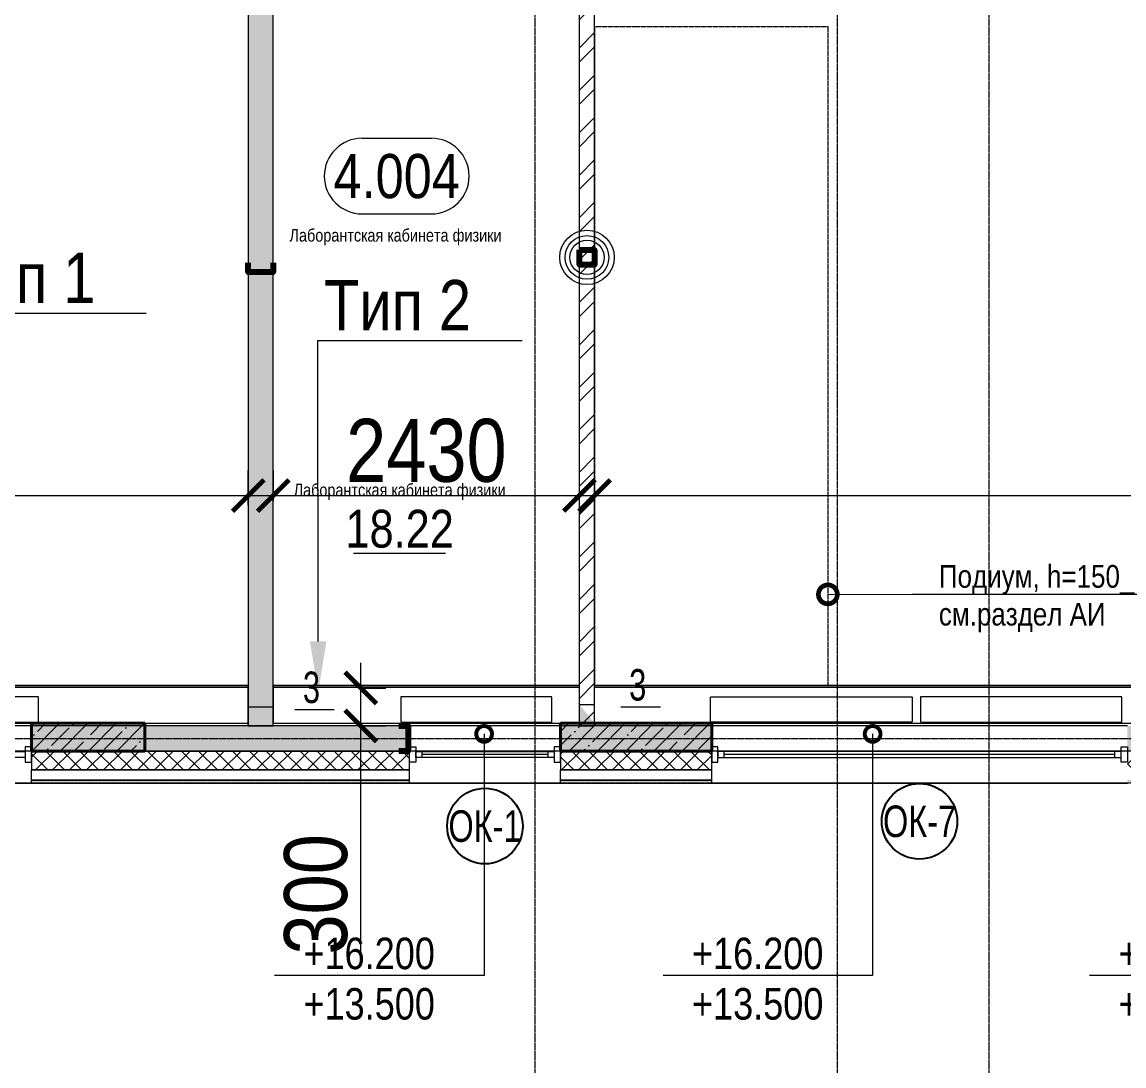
# Model space of a CAD drawing. Header units: millimetres. Extents: x -231292 to 573618, y -153144 to 564035.
# Drawn here: x 117154 to 125902, y 363603 to 371887 of the extents above; entities that cross this region are included whole.
import ezdxf
from ezdxf import colors
from ezdxf.entities.mleader import LeaderData, LeaderLine
from ezdxf.enums import TextEntityAlignment as Align
from ezdxf.math import Vec2, Vec3

# ---------------------------------------------------------------- set-up
doc = ezdxf.new("R2010")
doc.units = ezdxf.units.MM
for name, pattern in [('CENTER2', [28.575, 19.05, -3.175, 3.175, -3.175]), ('DASHED', [19.05, 12.7, -6.35]), ('HIDDEN2', [4.7625, 3.175, -1.5875])]:
    doc.linetypes.add(name, pattern=pattern)
doc.layers.get('0').update_dxf_attribs({"color": 250})
doc.layers.get('Defpoints').update_dxf_attribs({"color": 250})
for name, color, linetype, lineweight in [('A-AREA', 250, 'Continuous', 15), ('A-Wall_Материал_Газоблок_Контур', 250, 'Continuous', 0), ('АР_Area', 250, 'Continuous', 5), ('АР_Колонны', 250, 'Continuous', 35), ('АР_Окна', 250, 'Continuous', 5), ('АР_Окна марка', 250, 'Continuous', 9), ('АР_Отв. марка', 250, 'Continuous', 9), ('АР_Отопительные приборы', 250, 'HIDDEN2', 0), ('АР_площадь пом', 250, 'Continuous', 5), ('АР_Размеры обшивки', 250, 'Continuous', 5), ('АР_Стены ЖБ', 250, 'Continuous', 35), ('АР_Стены кирпич', 250, 'Continuous', 20), ('АР_Стены ПЕНОблок', 250, 'Continuous', 20), ('АР_Тонкая', 250, 'Continuous', 5), ('АР_Утеплитель', 250, 'Continuous', 0), ('АР_Штриховка', 250, 'Continuous', 0), ('Зашивка радиаторов тип 1 (фанера и МДФ)', 250, 'Continuous', 0), ('Зашивка радиаторов тип 2 (файерборд 2 слоя_керамогранит)', 250, 'Continuous', 0), ('КМ_Фахверки', 250, 'Continuous', 80), ('Марка окна', 250, 'Continuous', 0), ('ОВ_Отопление', 250, 'Continuous', 0), ('Размеры зашивки ГКЛ', 250, 'Continuous', 0), ('РД_Оси_100', 250, 'Continuous', 0), ('РД_полы_подиумы', 250, 'Continuous', 0)]:
    doc.layers.add(name, color=color, linetype=linetype, lineweight=lineweight)
doc.layers.add('АР_Делит', color=250, linetype='Continuous', lineweight=0, plot=False)
doc.styles.add('Arial0', font='arial.ttf')
doc.styles.add('Arial_09', font='ARIALN.TTF', dxfattribs={"width": 0.9})
doc.styles.add('Isocpeur3', font='isocpeur.ttf')
doc.styles.add('style1', font='ARIALN.TTF')
doc.dimstyles.new('Dim200_ареал', dxfattribs={"dimscale": 100, "dimtxt": 5, "dimasz": 2.5, "dimexe": 2, "dimexo": 2, "dimgap": 1, "dimtad": 1, "dimzin": 12, "dimdsep": 46, "dimtxsty": 'style1', "dimblk": 'ARCHTICK', "dimcen": 3, "dimdle": 2, "dimclrd": 256, "dimclre": 256, "dimaunit": 1, "dimadec": 0, "dimazin": 3, "dimtfac": 1, "dimtmove": 1, "dimatfit": 3, "dimldrblk": 'OPEN30', "dimfxl": 5, "dimfxlon": 1, "dimtolj": 1, "dimtzin": 0, "dimlwd": 9, "dimlwe": 9, "dimarcsym": 0})
pattern_1 = [(45, (50428.77, 366201.75), (-112.2532, 112.2532), []), (45, (50541.02, 366201.75), (-112.2532, 112.2532), [198.4375, -39.6875, 0, -39.6875])]

# ---------------------------------------------------------------- blocks, each defined once
blk = doc.blocks.new('Ф_пеноблок 200')
at = {"layer": 'КМ_Фахверки'}
blk.add_lwpolyline([(0, -75), (0, 0), (200, 0), (200, -75)], dxfattribs=at)
blk = doc.blocks.new('Ф_крпич 120')
at = {"layer": 'АР_Делит', "color": 1}
for radius in [216.3, 173, 136.2]:
    blk.add_circle((60, -60), radius, dxfattribs=at)
at = {"layer": 'КМ_Фахверки'}
blk.add_lwpolyline([(0, 0), (120, 0), (120, -120), (0, -120)], close=True, dxfattribs=at)
at = {"layer": 'КМ_Фахверки', "lineweight": 5}
blk.add_lwpolyline([(6, -6), (114, -6), (114, -114), (6, -114)], close=True, dxfattribs=at)
blk = doc.blocks.new('_DotSmall')
at = {"color": 0, "linetype": 'ByBlock', "const_width": 0.5}
blk.add_lwpolyline([(-0.0625, 0, 1), (0.0625, 0, 1)], format="xyb", close=True, dxfattribs=at)
blk = doc.blocks.new('СОШ_2200_АР_ОСИ_М100_28.05.24')
at = {"layer": 'АР_Делит', "color": 5, "linetype": 'DASHED'}
blk.add_lwpolyline([(114955, 135155), (114955, -355), (93595.036, -355), (93595.036, 13855), (94145, 13855), (94145, 68320), (66055, 68320), (66055, 13857.73), (83455, 13857.73), (83455, -355), (45245, -355), (45245, 13145), (44695, 13145), (44695, 26755), (45245, 26755), (45245, 68320), (20455, 68320), (20455, 26755), (27955, 26755), (27955, 13145), (-355, 13145), (-355, 100855), (37145, 100855), (37145, 129155)], dxfattribs=at)
at = {"layer": 'РД_Оси_100', "linetype": 'CENTER2'}
for p, q in [((73200, -6155), (73200, 139938.679)), ((70800, -6155), (70800, 90900)), ((33000, 0), (85055, 0))]:
    blk.add_line(p, q, dxfattribs=at)
blk.add_lwpolyline([(74400, 13738.107), (74400, -6155)], dxfattribs=at)
blk = doc.blocks.new('Bottom_R_1600')
at = {"layer": 'АР_Отопительные приборы'}
blk.add_lwpolyline([(-800, -100), (800, -100), (800, 100), (-800, 100)], close=True, dxfattribs=at)
blk = doc.blocks.new('Bottom_L_1600')
at = {"layer": 'АР_Отопительные приборы'}
blk.add_lwpolyline([(800, -100), (-800, -100), (-800, 100), (800, 100)], close=True, dxfattribs=at)
blk = doc.blocks.new('Bottom_R_1200')
at = {"layer": 'АР_Отопительные приборы'}
blk.add_lwpolyline([(-600, -100), (600, -100), (600, 100), (-600, 100)], close=True, dxfattribs=at)
blk = doc.blocks.new('_ArchTick')
at = {"color": 0, "linetype": 'ByBlock', "const_width": 0.15}
blk.add_lwpolyline([(-0.5, -0.5), (0.5, 0.5)], dxfattribs=at)
blk = doc.blocks.new('*D1020')
at = {"layer": 'Defpoints', "color": 0, "transparency": 16777216}
for p in [(131868.8, 368129.4), (121698.8, 367851.9), (131868.8, 367845.6)]:
    blk.add_point(p, dxfattribs=at)
at = {"layer": 'АР_Размеры обшивки', "lineweight": 9, "transparency": 16777216}
for p, q in [((121698.8, 368051.9), (121698.8, 368329.4)), ((131868.8, 368045.6), (131868.8, 368329.4)), ((121498.8, 368129.4), (132068.8, 368129.4))]:
    blk.add_line(p, q, dxfattribs=at)
at = {"layer": 'АР_Размеры обшивки', "lineweight": 9, "transparency": 16777216, "xscale": 250, "yscale": 250, "zscale": 250, "rotation": 180}
blk.add_blockref('_ArchTick', (121698.8, 368129.4), dxfattribs=at)
at = {"layer": 'АР_Размеры обшивки', "lineweight": 9, "transparency": 16777216, "xscale": 250, "yscale": 250, "zscale": 250}
blk.add_blockref('_ArchTick', (131868.8, 368129.4), dxfattribs=at)
at = {"layer": 'АР_Размеры обшивки', "color": 0, "transparency": 16777216, "insert": (126783.8, 368484.7), "char_height": 500, "attachment_point": 5, "style": 'style1'}
blk.add_mtext('\\A1;10170', dxfattribs=at)
blk = doc.blocks.new('_Open30')
at = {"color": 0, "linetype": 'ByBlock', "lineweight": -2}
for p, q in [((-1, 0.268), (0, 0)), ((0, 0), (-1, -0.268)), ((0, 0), (-1, 0))]:
    blk.add_line(p, q, dxfattribs=at)
blk = doc.blocks.new('*D1046')
at = {"layer": 'Defpoints', "color": 0, "transparency": 16777216}
for p in [(118948.8, 368129.4), (108848.8, 367851.9), (118948.8, 367851.9)]:
    blk.add_point(p, dxfattribs=at)
at = {"layer": 'АР_Размеры обшивки', "lineweight": 9, "transparency": 16777216}
for p, q in [((108848.8, 368051.9), (108848.8, 368329.4)), ((118948.8, 368051.9), (118948.8, 368329.4)), ((108648.8, 368129.4), (119148.8, 368129.4))]:
    blk.add_line(p, q, dxfattribs=at)
at = {"layer": 'АР_Размеры обшивки', "lineweight": 9, "transparency": 16777216, "xscale": 250, "yscale": 250, "zscale": 250, "rotation": 180}
blk.add_blockref('_ArchTick', (108848.8, 368129.4), dxfattribs=at)
at = {"layer": 'АР_Размеры обшивки', "lineweight": 9, "transparency": 16777216, "xscale": 250, "yscale": 250, "zscale": 250}
blk.add_blockref('_ArchTick', (118948.8, 368129.4), dxfattribs=at)
at = {"layer": 'АР_Размеры обшивки', "color": 0, "transparency": 16777216, "insert": (113898.8, 368484.7), "char_height": 500, "attachment_point": 5, "style": 'style1'}
blk.add_mtext('\\A1;10100', dxfattribs=at)
blk = doc.blocks.new('*D1047')
at = {"layer": 'Defpoints', "color": 0, "transparency": 16777216}
for p in [(121578.8, 368129.4), (119148.8, 367883.9), (121578.8, 367864.4)]:
    blk.add_point(p, dxfattribs=at)
at = {"layer": 'АР_Размеры обшивки', "lineweight": 9, "transparency": 16777216}
for p, q in [((119148.8, 368083.9), (119148.8, 368329.4)), ((121578.8, 368064.4), (121578.8, 368329.4)), ((118948.8, 368129.4), (121778.8, 368129.4))]:
    blk.add_line(p, q, dxfattribs=at)
at = {"layer": 'АР_Размеры обшивки', "lineweight": 9, "transparency": 16777216, "xscale": 250, "yscale": 250, "zscale": 250, "rotation": 180}
blk.add_blockref('_ArchTick', (119148.8, 368129.4), dxfattribs=at)
at = {"layer": 'АР_Размеры обшивки', "lineweight": 9, "transparency": 16777216, "xscale": 250, "yscale": 250, "zscale": 250}
blk.add_blockref('_ArchTick', (121578.8, 368129.4), dxfattribs=at)
at = {"layer": 'АР_Размеры обшивки', "color": 0, "transparency": 16777216, "insert": (120363.8, 368484.7), "char_height": 500, "attachment_point": 5, "style": 'style1'}
blk.add_mtext('\\A1;2430', dxfattribs=at)
blk = doc.blocks.new('*D973')
at = {"layer": 'Defpoints', "color": 0, "transparency": 16777216}
for p in [(119717.4, 366601.8), (119842.8, 366601.8), (119712.4, 366301.8)]:
    blk.add_point(p, dxfattribs=at)
at = {"layer": 'АР_Размеры обшивки', "lineweight": 9, "transparency": 16777216}
for p, q in [((119842.8, 366101.8), (119842.8, 366801.8)), ((119842.8, 366601.8), (120042.8, 366601.8)), ((119842.8, 366301.8), (120042.8, 366301.8)), ((119842.8, 364412.6), (119842.8, 366301.8))]:
    blk.add_line(p, q, dxfattribs=at)
at = {"layer": 'АР_Размеры обшивки', "lineweight": 9, "transparency": 16777216, "xscale": 250, "yscale": 250, "zscale": 250}
for p, rotation in [((119842.8, 366601.8), 90), ((119842.8, 366301.8), 270)]:
    blk.add_blockref('_ArchTick', p, dxfattribs=dict(at, rotation=rotation))
at = {"layer": 'АР_Размеры обшивки', "color": 0, "transparency": 16777216, "insert": (119487.5, 364964.7), "char_height": 500, "attachment_point": 5, "rotation": 90, "style": 'style1'}
blk.add_mtext('\\A1;300', dxfattribs=at)
blk = doc.blocks.new('MOK-МаркаПом_овал_ареал')
for p, q in [((-2.75, 3), (2.75, 3)), ((-2.75, -3), (2.75, -3))]:
    blk.add_line(p, q)
for centre, radius, start, end in [((-2.75, 0), 3, 90, 270), ((2.75, 0), 3, 270, 90), ((-3.75, 0), 3.5, 0, 0.00095)]:
    blk.add_arc(centre, radius, start, end)
at = {"color": 0, "style": 'style1'}
blk.add_attdef('АР-ПОМЕЩЕНИЕ:НОМЕР', text='', height=3.5, dxfattribs=at).set_placement((0, 0), align=Align.MIDDLE)
at = {"layer": 'Defpoints', "color": 2, "style": 'style1'}
blk.add_attdef('АР-ПОМЕЩЕНИЕ:НАИМЕНОВАНИЕ', text='', height=1, dxfattribs=at).set_placement((-0.094, -4.814), align=Align.MIDDLE)
blk = doc.blocks.new('MOK-МаркаПомещения1')
at = {"layer": 'A-AREA', "color": 0}
blk.add_line((-3.651, -1.944), (3.649, -1.944), dxfattribs=at)
at = {"layer": 'A-AREA', "color": 0, "style": 'style1'}
blk.add_attdef('АР-ПОМЕЩЕНИЕ:ПЛОЩАДЬ', text='', height=3, dxfattribs=at).set_placement((0, 0), align=Align.MIDDLE)
at = {"layer": 'Defpoints', "style": 'style1', "flags": 8}
blk.add_attdef('АР-ПОМЕЩЕНИЕ:НАИМЕНОВАНИЕ', text='', height=1, dxfattribs=at).set_placement((0, 2.956), align=Align.MIDDLE)
blk = doc.blocks.new('MOK-МаркаПроема инж.')
blk.add_line((-1.328, -1.754), (1.802, -1.754))
at = {"color": 0, "style": 'Arial0', "width": 0.7}
blk.add_attdef('АР-ПРОЕМ:Коробка', text='', height=2.5, dxfattribs=at).set_placement((0, 0), align=Align.MIDDLE)
blk = doc.blocks.new('МОК-Наименование')
at = {"layer": 'Defpoints'}
blk.add_circle((0, 0), 3, dxfattribs=at)
at = {"color": 0, "linetype": 'ByBlock', "lineweight": -2, "style": 'Isocpeur3', "width": 0.8, "flags": 4}
blk.add_attdef('АР-ОКНО:НАИМЕНОВАНИЕ', text='', height=2.5, dxfattribs=at).set_placement((0, 0), align=Align.MIDDLE)

msp = doc.modelspace()

# ---------------------------------------------------------------- hatches: boundary and pattern name
at = {"layer": 'АР_Штриховка', "linetype": 'Continuous', "lineweight": 0}
h = msp.add_hatch(dxfattribs=at)
h.set_pattern_fill('ANSI32', color=256, scale=25, angle=-360, style=0)
h.set_pattern_definition([(45, (50428.77, 366201.75), (-168.3798, 168.3798), []), (45, (50541.02, 366201.75), (-168.3798, 168.3798), [])])
h.paths.add_polyline_path([(121698.764, 373471.753), (121618.764, 373501.753), (121578.764, 373471.753), (121578.764, 373221.753), (121698.764, 373221.753)], flags=0)
h.paths.add_polyline_path([(121698.764, 372121.753), (121578.764, 372121.753), (121578.764, 366321.753), (121698.764, 366321.753)], flags=0)
h.paths.add_polyline_path([(121698.764, 366321.753), (121578.764, 366321.753), (121578.764, 366301.751), (121698.764, 366301.751)], flags=0)
at = {"layer": 'АР_Штриховка', "linetype": 'Continuous', "lineweight": 5}
h = msp.add_hatch(dxfattribs=at)
h.set_pattern_fill('ANSI35', color=256, scale=25, angle=-360, style=0)
h.set_pattern_definition(pattern_1)
h.paths.add_polyline_path([(117228.768, 366321.753), (117228.768, 366101.753), (118128.768, 366101.753), (118128.768, 366321.753)], flags=0)
at = {"layer": 'ОВ_Отопление', "linetype": 'Continuous', "lineweight": 5}
for points in [[(121578.764, 366471.753), (121578.764, 366321.753), (121638.764, 366396.753)], [(118948.768, 366451.753), (118948.768, 366301.753), (119048.768, 366376.753)], [(121578.764, 366321.753), (121698.764, 366321.753), (121638.764, 366396.753)]]:
    msp.add_hatch(color=256, dxfattribs=at).paths.add_polyline_path(points, flags=0)

# ---------------------------------------------------------------- linework, layer by layer
at = {"layer": 'A-Wall_Материал_Газоблок_Контур', "linetype": 'Continuous', "lineweight": 0}
for p, q in [((117228.768, 366301.753), (116028.768, 366301.753)), ((116028.768, 365846.753), (117228.768, 365846.753))]:
    msp.add_line(p, q, dxfattribs=at)
at = {"layer": 'АР_Колонны', "linetype": 'HIDDEN2', "lineweight": 25}
for p, q in [((117228.768, 366321.753), (118128.768, 366321.753)), ((117228.768, 366101.753), (117228.768, 366321.753)), ((118128.768, 366321.753), (118128.768, 366101.753)), ((121428.768, 366101.753), (121428.768, 366321.753)), ((118128.768, 366101.753), (117228.768, 366101.753))]:
    msp.add_line(p, q, dxfattribs=at)
at = {"layer": 'АР_Колонны', "linetype": 'Continuous', "lineweight": 35}
for p, q in [((117228.768, 366321.753), (117228.768, 366101.753)), ((118128.768, 366321.753), (117228.768, 366321.753)), ((118128.768, 366101.753), (118128.768, 366321.753)), ((121428.768, 366321.753), (121428.768, 366101.753)), ((117228.768, 366101.753), (118128.768, 366101.753))]:
    msp.add_line(p, q, dxfattribs=at)
at = {"layer": 'АР_Окна', "linetype": 'Continuous', "lineweight": 5}
for p, q in [((117228.768, 366301.753), (116028.768, 366301.753)), ((121328.768, 366099.253), (121328.768, 366049.253)), ((117228.768, 365846.753), (116028.768, 365846.753))]:
    msp.add_line(p, q, dxfattribs=at)
for points in [[(117178.768, 366014.253), (117228.768, 366014.253), (117228.768, 366134.253), (117178.768, 366134.253)], [(121378.768, 366014.253), (121428.768, 366014.253), (121428.768, 366134.253), (121378.768, 366134.253)], [(117178.768, 366099.253), (117178.768, 366049.253), (116078.768, 366049.253), (116078.768, 366099.253)]]:
    msp.add_lwpolyline(points, close=True, dxfattribs=at)
at = {"layer": 'АР_Стены ЖБ', "linetype": 'Continuous', "lineweight": 40}
for p, q in [((117228.768, 366321.753), (117228.768, 366101.753)), ((118128.768, 366321.753), (117228.768, 366321.753)), ((118128.768, 366101.753), (118128.768, 366321.753)), ((121428.768, 366321.753), (121428.768, 366101.753)), ((117228.768, 366101.753), (118128.768, 366101.753))]:
    msp.add_line(p, q, dxfattribs=at)
at = {"layer": 'АР_Стены кирпич', "linetype": 'Continuous', "lineweight": 20}
for p, q in [((121578.764, 366301.751), (121578.764, 372121.753)), ((121698.764, 366301.751), (121698.764, 372121.753)), ((121578.764, 366301.751), (121698.764, 366301.751))]:
    msp.add_line(p, q, dxfattribs=at)
at = {"layer": 'АР_Стены ПЕНОблок', "linetype": 'Continuous', "lineweight": 20}
for p, q in [((118948.768, 373901.751), (118948.768, 366301.753)), ((117228.768, 366301.753), (117228.768, 366101.753)), ((121428.768, 366301.753), (121428.768, 366101.753))]:
    msp.add_line(p, q, dxfattribs=at)
at = {"layer": 'АР_Тонкая', "linetype": 'Continuous', "lineweight": 5}
for p, q in [((117228.768, 365846.753), (117228.768, 365951.753)), ((121428.768, 365846.753), (121428.768, 365951.753))]:
    msp.add_line(p, q, dxfattribs=at)
at = {"layer": 'АР_Утеплитель', "linetype": 'Continuous', "lineweight": 0}
for p, q in [((117228.768, 366101.753), (117228.768, 365951.753)), ((121428.768, 366101.753), (121428.768, 365951.753))]:
    msp.add_line(p, q, dxfattribs=at)
at = {"layer": 'Зашивка радиаторов тип 1 (фанера и МДФ)', "linetype": 'Continuous', "lineweight": 0}
for p, q in [((118948.768, 366621.753), (108848.768, 366621.753)), ((118948.768, 366609.253), (108848.768, 366609.253)), ((108848.768, 366609.253), (118948.768, 366609.253)), ((118948.768, 366321.753), (118948.768, 366621.753)), ((121698.764, 366321.753), (121698.764, 366621.753)), ((131868.768, 366621.753), (121698.764, 366621.753)), ((131868.768, 366609.253), (121698.764, 366609.253)), ((121698.764, 366609.253), (131868.768, 366609.253)), ((108848.768, 366321.753), (118948.768, 366321.753))]:
    msp.add_line(p, q, dxfattribs=at)
at = {"layer": 'Зашивка радиаторов тип 2 (файерборд 2 слоя_керамогранит)', "linetype": 'Continuous', "lineweight": 0}
for p, q in [((121578.764, 366621.753), (119148.768, 366621.752)), ((119148.768, 366621.752), (119148.768, 366609.252)), ((121578.764, 366609.253), (119148.768, 366609.252)), ((119148.768, 366609.252), (121578.764, 366609.253)), ((121578.764, 366609.253), (121578.764, 366621.753)), ((121578.764, 366321.753), (121578.764, 366609.253))]:
    msp.add_line(p, q, dxfattribs=at)
at = {"layer": 'КМ_Фахверки', "lineweight": 5}
msp.add_lwpolyline([(96278.918, 457251.752), (165128.768, 457251.753), (165128.768, 366101.753), (95928.768, 366101.753), (95928.768, 434726.753), (96278.918, 434726.753), (96278.918, 457251.752)], dxfattribs=at)
at = {"layer": 'ОВ_Отопление', "linetype": 'Continuous', "lineweight": 9}
for p, q in [((121578.764, 366321.753), (121578.764, 366471.753)), ((121578.764, 366471.753), (121698.764, 366471.753)), ((121698.764, 366321.753), (121698.764, 366471.753)), ((118948.768, 366301.753), (118948.768, 366451.753)), ((118948.768, 366451.753), (119148.768, 366451.753)), ((121578.764, 366321.753), (121698.764, 366321.753))]:
    msp.add_line(p, q, dxfattribs=at)
at = {"layer": 'РД_полы_подиумы', "linetype": 'DASHED', "ltscale": 0.5}
msp.add_lwpolyline([(121700.93, 371853.016), (123550.93, 371853.016), (123550.93, 366621.753), (121700.93, 366621.753)], close=True, dxfattribs=at)

# ---------------------------------------------------------------- block references
at = {"layer": 'АР_Area', "linetype": 'Continuous', "lineweight": 5, "xscale": 100, "yscale": 100, "zscale": 100}
msp.add_blockref('MOK-МаркаПом_овал_ареал', (120128.267, 370664.797), dxfattribs=at).add_auto_attribs({'АР-ПОМЕЩЕНИЕ:НОМЕР': '4.004', 'АР-ПОМЕЩЕНИЕ:НАИМЕНОВАНИЕ': 'Лаборантская кабинета физики'})
at = {"layer": 'АР_Отв. марка', "linetype": 'Continuous', "lineweight": 9, "xscale": 100, "yscale": 100, "zscale": 100}
for p in [(119451.508, 366607.635), (122041.504, 366627.635)]:
    msp.add_blockref('MOK-МаркаПроема инж.', p, dxfattribs=at).add_auto_attribs({'АР-ПРОЕМ:Коробка': '3'})
at = {"layer": 'АР_Отопительные приборы'}
msp.add_blockref('Bottom_R_1200', (116685.523, 366431.753), dxfattribs=at)
at = {"layer": 'АР_площадь пом', "linetype": 'Continuous', "lineweight": 5}
ref = msp.add_blockref('MOK-МаркаПомещения1', (120151.597, 367866.588), dxfattribs=dict(at, xscale=100, yscale=100, zscale=100))
ref.add_attrib('АР-ПОМЕЩЕНИЕ:НАИМЕНОВАНИЕ', 'Лаборантская кабинета физики', dxfattribs={"layer": 'Defpoints', "height": 100, "style": 'style1'}).set_placement((120151.597, 368162.151), align=Align.MIDDLE)
ref.add_attrib('АР-ПОМЕЩЕНИЕ:ПЛОЩАДЬ', '18.22', dxfattribs={"layer": 'A-AREA', "color": 0, "height": 300, "style": 'style1'}).set_placement((120151.597, 367866.588), align=Align.MIDDLE)
at = {"layer": 'КМ_Фахверки'}
msp.add_blockref('Ф_крпич 120', (121578.764, 370079.753), dxfattribs=at)
for p, rotation in [((119148.736, 369901.753), 180), ((120219.867, 366301.753), 270)]:
    msp.add_blockref('Ф_пеноблок 200', p, dxfattribs=dict(at, rotation=rotation))

# ---------------------------------------------------------------- dimensions: what is measured, and where the dimension line sits
at = {"layer": 'АР_Размеры обшивки'}
for base, p1, p2, picture, middle in [((118948.768, 368129.388), (108848.768, 367851.89), (118948.768, 367851.89), '*D1046', (113898.768, 368484.674)), ((121578.764, 368129.39), (119148.768, 367883.89), (121578.764, 367864.39), '*D1047', (120363.766, 368484.676)), ((131868.768, 368129.39), (121698.764, 367851.89), (131868.768, 367845.64), '*D1020', (126783.766, 368484.676))]:
    dim = msp.add_linear_dim(base=base, p1=p1, p2=p2, dimstyle='Dim200_ареал', override={"dimdec": 0}, dxfattribs=at)
    dim.commit()
    dim.dimension.update_dxf_attribs({"geometry": picture, "text_midpoint": middle})

# ---------------------------------------------------------------- leaders
at = {"layer": 'Размеры зашивки ГКЛ'}
ml = msp.add_multileader_mtext('Standard', dxfattribs=at)
ml.set_content('\\pxsm1;Тип 1 ', color=(0, 0, 138), style='style1')
ml.set_leader_properties(color=256, linetype='ByLayer', lineweight=9)
ml.build(insert=Vec2(0, 0))
ml.multileader.update_dxf_attribs({"has_dogleg": 0, "text_left_attachment_type": 6, "text_right_attachment_type": 6, "text_bottom_attachment_type": 10, "dogleg_length": 25, "arrow_head_size": 400})
ctx = ml.context
ctx.base_point, ctx.char_height, ctx.arrow_head_size, ctx.landing_gap_size, ctx.plane_origin = Vec3(116519.116, 369577.64), 400, 400, 50, Vec3(109659.928, 375568.839)
ctx.left_attachment, ctx.right_attachment, ctx.top_attachment = 6, 6, 10
notes = []
notes.append((ctx, [(0, (1, 1, 0), (116494.116, 369577.64), (1, 0), 25, [(1, [(116522.534, 366572.36)], 0, [])])]))
ctx.mtext.insert, ctx.mtext.width, ctx.mtext.defined_height, ctx.mtext.line_spacing_factor, ctx.mtext.flow_direction = Vec3(116569.116, 370057.64), 1668.44707, 600, 0.3, 5
ml = msp.add_multileader_mtext('Standard', dxfattribs=at)
ml.set_content('\\pxsm1;Тип 2 ', color=(0, 0, 138), style='style1')
ml.set_leader_properties(color=256, linetype='ByLayer', lineweight=9)
ml.build(insert=Vec2(0, 0))
ml.multileader.update_dxf_attribs({"has_dogleg": 0, "text_left_attachment_type": 6, "text_right_attachment_type": 6, "text_bottom_attachment_type": 10, "dogleg_length": 25, "arrow_head_size": 400})
ctx = ml.context
ctx.base_point, ctx.char_height, ctx.arrow_head_size, ctx.landing_gap_size, ctx.plane_origin = Vec3(119501.761, 369360.003), 400, 400, 50, Vec3(112642.573, 375568.839)
ctx.left_attachment, ctx.right_attachment, ctx.top_attachment = 6, 6, 10
notes.append((ctx, [(0, (1, 1, 0), (119476.761, 369360.003), (1, 0), 25, [(1, [(119505.179, 366572.36)], 0, [])])]))
ctx.mtext.insert, ctx.mtext.width, ctx.mtext.defined_height, ctx.mtext.line_spacing_factor, ctx.mtext.flow_direction = Vec3(119551.761, 369840.003), 1668.44707, 600, 0.3, 5
at = {"layer": 'РД_полы_подиумы'}
ml = msp.add_multileader_mtext('Standard', dxfattribs=at)
ml.set_content('\\pxsm1;Подиум, h=150_\\Pсм.раздел АИ', color=256, style='style1')
ml.set_leader_properties(color=256, linetype='ByLayer', lineweight=9)
ml.set_arrow_properties(name='DOTSMALL')
ml.build(insert=Vec2(0, 0))
ml.multileader.update_dxf_attribs({"text_left_attachment_type": 6, "text_right_attachment_type": 6, "text_bottom_attachment_type": 10, "dogleg_length": 25, "arrow_head_size": 300})
ctx = ml.context
ctx.base_point, ctx.char_height, ctx.arrow_head_size, ctx.landing_gap_size, ctx.plane_origin = Vec3(124382.197, 367348.047), 180, 300, 50, Vec3(115770.333, 370376.818)
ctx.left_attachment, ctx.right_attachment, ctx.top_attachment = 6, 6, 10
notes.append((ctx, [(0, (1, 1, 0), (124224.187, 367348.047), (1, 0), 158.01, [(1, [(123551.235, 367345.027)], 0, [])])]))
ctx.mtext.insert, ctx.mtext.width, ctx.mtext.defined_height, ctx.mtext.line_spacing_factor, ctx.mtext.flow_direction = Vec3(124432.197, 367578.02), 2644.91111, 2067.07, 0.3, 5
for ctx, leaders in notes:
    for number, flags, end, landing, length, lines in leaders:
        leader = LeaderData()
        leader.index, (leader.has_last_leader_line, leader.has_dogleg_vector, leader.attachment_direction) = number, flags
        leader.last_leader_point, leader.dogleg_vector, leader.dogleg_length = Vec3(end), Vec3(landing), length
        for number, points, colour, breaks in lines:
            line = LeaderLine()
            line.index, line.vertices, line.color, line.breaks = number, Vec3.list(points), colors.encode_raw_color(colour), breaks
            leader.lines.append(line)
        ctx.leaders.append(leader)

# ---------------------------------------------------------------- next in the draw order: leaders
at = {"layer": 'Марка окна', "lineweight": 0, "ltscale": 20}
ml = msp.add_multileader_mtext('Standard', dxfattribs=at)
ml.set_content('+16.200\\P+13.500', color=256, style='style1')
ml.set_leader_properties(color=256, linetype='ByLayer', lineweight=-1)
ml.set_arrow_properties(name='DOTSMALL')
ml.build(insert=Vec2(0, 0))
ml.multileader.update_dxf_attribs({"text_left_attachment_type": 6, "text_right_attachment_type": 6, "dogleg_length": 200, "arrow_head_size": 250})
ctx = ml.context
ctx.base_point, ctx.char_height, ctx.arrow_head_size, ctx.landing_gap_size, ctx.plane_origin = Vec3(119388.031, 364320.848), 250, 250, 0, Vec3(119141.844, 363636.321)
ctx.left_attachment, ctx.right_attachment = 6, 6
notes = []
notes.append((ctx, [(0, (1, 1, 0), (120821.944, 364320.848), (-1, 0), 420.441, [(0, [(120822.136, 366237.731)], 0, [])])]))
ctx.mtext.insert, ctx.mtext.line_spacing_factor, ctx.mtext.flow_direction = Vec3(119388.031, 364620.848), 0.96, 5
ctx.mtext.has_bg_fill, ctx.mtext.bg_color, ctx.mtext.bg_scale_factor, ctx.mtext.bg_transparency, ctx.mtext.use_window_bg_color = 1, -1027028792, 1.5, 0, 1
ml = msp.add_multileader_mtext('Standard', dxfattribs=at)
ml.set_content('+16.200\\P+13.500', color=256, style='style1')
ml.set_leader_properties(color=256, linetype='ByLayer', lineweight=-1)
ml.set_arrow_properties(name='DOTSMALL')
ml.build(insert=Vec2(0, 0))
ml.multileader.update_dxf_attribs({"text_left_attachment_type": 6, "text_right_attachment_type": 6, "dogleg_length": 200, "arrow_head_size": 250})
ctx = ml.context
ctx.base_point, ctx.char_height, ctx.arrow_head_size, ctx.landing_gap_size, ctx.plane_origin = Vec3(122472.527, 364320.848), 250, 250, 0, Vec3(122226.34, 363636.321)
ctx.left_attachment, ctx.right_attachment = 6, 6
notes.append((ctx, [(0, (1, 1, 0), (123906.44, 364320.848), (-1, 0), 420.441, [(0, [(123906.631, 366237.731)], 0, [])])]))
ctx.mtext.insert, ctx.mtext.line_spacing_factor, ctx.mtext.flow_direction = Vec3(122472.527, 364620.848), 0.96, 5
ctx.mtext.has_bg_fill, ctx.mtext.bg_color, ctx.mtext.bg_scale_factor, ctx.mtext.bg_transparency, ctx.mtext.use_window_bg_color = 1, -1027028792, 1.5, 0, 1
ml = msp.add_multileader_mtext('Standard', dxfattribs=at)
ml.set_content('+16.200\\P+13.500', color=256, style='style1')
ml.set_leader_properties(color=256, linetype='ByLayer', lineweight=-1)
ml.set_arrow_properties(name='DOTSMALL')
ml.build(insert=Vec2(0, 0))
ml.multileader.update_dxf_attribs({"text_left_attachment_type": 6, "text_right_attachment_type": 6, "dogleg_length": 200, "arrow_head_size": 250})
ctx = ml.context
ctx.base_point, ctx.char_height, ctx.arrow_head_size, ctx.landing_gap_size, ctx.plane_origin = Vec3(125858.789, 364320.848), 250, 250, 0, Vec3(125612.602, 363636.321)
ctx.left_attachment, ctx.right_attachment = 6, 6
notes.append((ctx, [(0, (1, 1, 0), (127292.702, 364320.848), (-1, 0), 420.441, [(0, [(127292.893, 366237.731)], 0, [])])]))
ctx.mtext.insert, ctx.mtext.line_spacing_factor, ctx.mtext.flow_direction = Vec3(125858.789, 364620.848), 0.96, 5
ctx.mtext.has_bg_fill, ctx.mtext.bg_color, ctx.mtext.bg_scale_factor, ctx.mtext.bg_transparency, ctx.mtext.use_window_bg_color = 1, -1027028792, 1.5, 0, 1
for ctx, leaders in notes:
    for number, flags, end, landing, length, lines in leaders:
        leader = LeaderData()
        leader.index, (leader.has_last_leader_line, leader.has_dogleg_vector, leader.attachment_direction) = number, flags
        leader.last_leader_point, leader.dogleg_vector, leader.dogleg_length = Vec3(end), Vec3(landing), length
        for number, points, colour, breaks in lines:
            line = LeaderLine()
            line.index, line.vertices, line.color, line.breaks = number, Vec3.list(points), colors.encode_raw_color(colour), breaks
            leader.lines.append(line)
        ctx.leaders.append(leader)

# ---------------------------------------------------------------- next in the draw order: hatches: boundary and pattern name
at = {"layer": 'АР_Штриховка', "linetype": 'Continuous', "lineweight": 0}
h = msp.add_hatch(dxfattribs=at)
h.set_pattern_fill('AR-CONC', color=256, angle=-315, style=0)
h.set_pattern_definition([(95, (50428.77, 366201.75), (140.09465, 117.55338), [19.05, -209.55]), (40, (50428.77, 366201.75), (-160.01845, 110.17673), [15.24, -167.6406]), (145.45144, (50440.44, 366211.55), (-19.9238, 227.7301), [16.19, -178.09024]), (91.1842, (50392.85, 366237.67), (221.41024, 161.9534), [28.575, -314.325]), (141.63556, (50411.3, 366251.17), (-7.0866, 342.8268), [24.285, -267.1356]), (36.18415, (50392.85, 366237.67), (-7.0866, 342.8268), [22.86, -251.4597]), (66, (50419.79, 366246.65), (179.51998, 34.89515), [19.05, -209.55]), (11, (50419.79, 366246.65), (-86.53993, 173.9412), [15.24, -167.64]), (116.45145, (50434.75, 366249.56), (92.98005, 208.83634), [16.19, -178.08994]), (82.5, (50428.77, 366201.75), (-57.60547, 61.973414), [0, -165.608, 0, -170.18, 0, -168.275]), (52.5, (50428.77, 366201.75), (-23.58973, 118.087), [0, -97.028, 0, -161.798, 0, -64.135]), (12.5, (50388.716, 366161.7), (99.92786, 91.826196), [0, -63.5, 0, -198.12, 0, -262.89]), (2.5, (50370.76, 366143.74), (86.7639, 122.7224), [0, -82.55, 0, -131.572, 0, -186.69])])
h.paths.add_polyline_path([(119148.768, 373901.751), (118948.768, 373901.751), (118948.768, 366301.753), (119148.768, 366301.753)], flags=0)
h = msp.add_hatch(dxfattribs=at)
h.set_pattern_fill('AR-CONC', color=256, angle=-360, style=0)
h.set_pattern_definition([(50, (50428.77, 366201.75), (182.18467, -15.93909), [19.05, -209.55]), (355, (50428.77, 366201.75), (-35.24342, 191.05685), [15.24, -167.6406]), (100.45144, (50443.95, 366200.42), (146.94125, 175.11775), [16.19, -178.09024]), (46.1842, (50428.77, 366252.55), (271.07904, -42.0423), [28.575, -314.325]), (96.63556, (50451.36, 366249.05), (237.4041, 247.4261), [24.285, -267.1356]), (351.18415, (50428.77, 366252.55), (237.4041, 247.4261), [22.86, -251.4597]), (21, (50454.17, 366239.85), (151.6144, -102.2652), [19.05, -209.55]), (326, (50454.17, 366239.85), (61.80203, 184.18797), [15.24, -167.64]), (71.45144, (50466.8, 366231.33), (213.41642, 81.92277), [16.19, -178.08994]), (37.5, (50428.77, 366201.75), (3.088603, 84.55504), [0, -165.608, 0, -170.18, 0, -168.275]), (7.5, (50428.77, 366201.75), (66.81966, 100.18057), [0, -97.028, 0, -161.798, 0, -64.135]), (327.5, (50372.126, 366201.75), (135.590595, -5.728744), [0, -63.5, 0, -198.12, 0, -262.89]), (317.5, (50346.73, 366201.75), (148.12918, 25.42649), [0, -82.55, 0, -131.572, 0, -186.69])])
h.paths.add_polyline_path([(133128.768, 366101.753), (133128.768, 366301.753), (130128.768, 366301.753), (130128.768, 366101.753)], flags=0)
h.paths.add_polyline_path([(128928.768, 366101.753), (128928.768, 366301.753), (128028.768, 366301.753), (128028.768, 366101.753)], flags=0)
h.paths.add_polyline_path([(126828.768, 366101.753), (126828.768, 366301.753), (125928.768, 366301.753), (125928.768, 366101.753)], flags=0)
h.paths.add_polyline_path([(122628.768, 366101.753), (122628.768, 366301.753), (121428.768, 366301.753), (121428.768, 366101.753)], flags=0)
h.paths.add_polyline_path([(120228.768, 366101.753), (120228.768, 366301.753), (117228.768, 366301.753), (117228.768, 366101.753)], flags=0)
h.paths.add_polyline_path([(116028.768, 366101.753), (116028.768, 366301.753), (115128.768, 366301.753), (115128.768, 366101.753)], flags=0)
h.paths.add_polyline_path([(113928.768, 366101.753), (113928.768, 366301.753), (112728.768, 366301.753), (112728.768, 366101.753)], flags=0)
h.paths.add_polyline_path([(109428.768, 366101.753), (109428.768, 366301.753), (108528.768, 366301.753), (108528.768, 366101.753)], flags=0)
h.paths.add_polyline_path([(107328.768, 366101.753), (107328.768, 366301.753), (103728.768, 366301.753), (103728.768, 366101.753)], flags=0)
h.paths.add_polyline_path([(101028.768, 366101.753), (101028.768, 366301.753), (100128.768, 366301.753), (100128.768, 366101.753)], flags=0)
h.paths.add_polyline_path([(98928.768, 366101.753), (98928.768, 366301.753), (98028.768, 366301.753), (98028.768, 366101.753)], flags=0)
h.paths.add_polyline_path([(96828.768, 366101.753), (96828.768, 366301.753), (96128.768, 366301.753), (95928.768, 366101.753)], flags=0)
at = {"layer": 'АР_Штриховка', "linetype": 'Continuous', "lineweight": 5}
h = msp.add_hatch(dxfattribs=at)
h.set_pattern_fill('ANSI35', color=256, scale=25, angle=-360, style=0)
h.set_pattern_definition(pattern_1)
h.paths.add_polyline_path([(121428.768, 366321.753), (121428.768, 366101.753), (122628.768, 366101.753), (122628.768, 366321.753)], flags=0)
at = {"layer": 'АР_Штриховка', "linetype": 'Continuous', "lineweight": 0}
h = msp.add_hatch(dxfattribs=at)
h.set_pattern_fill('ANSI37', color=256, scale=30, angle=-360, style=0)
h.set_pattern_definition([(45, (50428.77, 366201.75), (-67.35192, 67.35192), []), (135, (50428.77, 366201.75), (-67.35192, -67.35192), [])])
h.paths.add_polyline_path([(133128.768, 365951.753), (133128.768, 366101.753), (130128.768, 366101.753), (130128.768, 365951.753)], flags=0)
h.paths.add_polyline_path([(128928.768, 365951.753), (128928.768, 366101.753), (128028.768, 366101.753), (128028.768, 365951.753)], flags=0)
h.paths.add_polyline_path([(126828.768, 365951.753), (126828.768, 366101.753), (125928.768, 366101.753), (125928.768, 365951.753)], flags=0)
h.paths.add_polyline_path([(122628.768, 365951.753), (122628.768, 366101.753), (121428.768, 366101.753), (121428.768, 365951.753)], flags=0)
h.paths.add_polyline_path([(120228.768, 365951.753), (120228.768, 366101.753), (117228.768, 366101.753), (117228.768, 365951.753)], flags=0)
h.paths.add_polyline_path([(116028.768, 365951.753), (116028.768, 366101.753), (115128.768, 366101.753), (115128.768, 365951.753)], flags=0)
h.paths.add_polyline_path([(113928.768, 365951.753), (113928.768, 366101.753), (112728.768, 366101.753), (112728.768, 365951.753)], flags=0)
h.paths.add_polyline_path([(109428.768, 365951.753), (109428.768, 366101.753), (108528.768, 366101.753), (108528.768, 365951.753)], flags=0)
h.paths.add_polyline_path([(107328.768, 365951.753), (107328.768, 366101.753), (103728.768, 366101.753), (103728.768, 365951.753)], flags=0)
h.paths.add_polyline_path([(101028.768, 365951.753), (101028.768, 366101.753), (100128.768, 366101.753), (100128.768, 365951.753)], flags=0)
h.paths.add_polyline_path([(98928.768, 365951.753), (98928.768, 366101.753), (98028.768, 366101.753), (98028.768, 365951.753)], flags=0)
h.paths.add_polyline_path([(96828.768, 365951.753), (96828.768, 366101.753), (95928.768, 366101.753), (95778.768, 365951.753)], flags=0)
h = msp.add_hatch(dxfattribs=at)
h.set_pattern_fill('_U', color=256, angle=-360, style=0, pattern_type=0)
h.set_pattern_definition([(3e-14, (50428.7677, 366201.7525), (-4e-16, 1), [])])
h.paths.add_polyline_path([(133128.768, 365846.753), (133128.768, 365871.753), (130128.768, 365871.753), (130128.768, 365846.753)], flags=0)
h.paths.add_polyline_path([(128928.768, 365846.753), (128928.768, 365871.753), (128028.768, 365871.753), (128028.768, 365846.753)], flags=0)
h.paths.add_polyline_path([(126828.768, 365846.753), (126828.768, 365871.753), (125928.768, 365871.753), (125928.768, 365846.753)], flags=0)
h.paths.add_polyline_path([(122628.768, 365846.753), (122628.768, 365871.753), (121428.768, 365871.753), (121428.768, 365846.753)], flags=0)
h.paths.add_polyline_path([(120228.768, 365846.753), (120228.768, 365871.753), (117228.768, 365871.753), (117228.768, 365846.753)], flags=0)
h.paths.add_polyline_path([(116028.768, 365846.753), (116028.768, 365871.753), (115128.768, 365871.753), (115128.768, 365846.753)], flags=0)
h.paths.add_polyline_path([(113928.768, 365846.753), (113928.768, 365871.753), (112728.768, 365871.753), (112728.768, 365846.753)], flags=0)
h.paths.add_polyline_path([(109428.768, 365846.753), (109428.768, 365871.753), (108528.768, 365871.753), (108528.768, 365846.753)], flags=0)
h.paths.add_polyline_path([(107328.768, 365846.753), (107328.768, 365871.753), (103728.768, 365871.753), (103728.768, 365846.753)], flags=0)
h.paths.add_polyline_path([(101028.768, 365846.753), (101028.768, 365871.753), (100128.768, 365871.753), (100128.768, 365846.753)], flags=0)
h.paths.add_polyline_path([(98928.768, 365846.753), (98928.768, 365871.753), (98028.768, 365871.753), (98028.768, 365846.753)], flags=0)
h.paths.add_polyline_path([(96828.768, 365846.753), (96828.768, 365871.753), (95698.768, 365871.753), (95673.768, 365846.753)], flags=0)
at = {"layer": 'ОВ_Отопление', "linetype": 'Continuous', "lineweight": 5}
msp.add_hatch(color=256, dxfattribs=at).paths.add_polyline_path([(118948.768, 366301.753), (119148.768, 366301.753), (119048.768, 366376.753)], flags=0)

# ---------------------------------------------------------------- next in the draw order: linework, layer by layer
at = {"layer": 'A-Wall_Материал_Газоблок_Контур', "linetype": 'Continuous', "lineweight": 0}
for p, q in [((121428.768, 366301.753), (120228.768, 366301.753)), ((125928.768, 366301.753), (122628.768, 366301.753)), ((120228.768, 365846.753), (121428.768, 365846.753)), ((122628.768, 365846.753), (125928.768, 365846.753))]:
    msp.add_line(p, q, dxfattribs=at)
at = {"layer": 'АР_Колонны', "linetype": 'HIDDEN2', "lineweight": 25}
for p, q in [((121428.768, 366321.753), (122628.768, 366321.753)), ((122628.768, 366321.753), (122628.768, 366101.753)), ((122628.768, 366101.753), (121428.768, 366101.753))]:
    msp.add_line(p, q, dxfattribs=at)
at = {"layer": 'АР_Колонны', "linetype": 'Continuous', "lineweight": 35}
for p, q in [((122628.768, 366321.753), (121428.768, 366321.753)), ((122628.768, 366101.753), (122628.768, 366321.753)), ((121428.768, 366101.753), (122628.768, 366101.753))]:
    msp.add_line(p, q, dxfattribs=at)
at = {"layer": 'АР_Окна', "linetype": 'Continuous', "lineweight": 5}
for p, q in [((121428.768, 366301.753), (120228.768, 366301.753)), ((125928.768, 366301.753), (122628.768, 366301.753)), ((120328.768, 366099.253), (120328.768, 366049.253)), ((121328.768, 366074.253), (120328.768, 366074.253)), ((122728.768, 366049.253), (122728.768, 366099.253)), ((125828.768, 366074.253), (122728.768, 366074.253)), ((125828.768, 366049.253), (125828.768, 366099.253)), ((121428.768, 365846.753), (120228.768, 365846.753)), ((125928.768, 365846.753), (122628.768, 365846.753))]:
    msp.add_line(p, q, dxfattribs=at)
for points in [[(120278.768, 366014.253), (120228.768, 366014.253), (120228.768, 366134.253), (120278.768, 366134.253)], [(122678.768, 366134.253), (122628.768, 366134.253), (122628.768, 366014.253), (122678.768, 366014.253)], [(125878.768, 366134.253), (125928.768, 366134.253), (125928.768, 366014.253), (125878.768, 366014.253)], [(121378.768, 366099.253), (121378.768, 366049.253), (120278.768, 366049.253), (120278.768, 366099.253)], [(125878.768, 366049.253), (125878.768, 366099.253), (122678.768, 366099.253), (122678.768, 366049.253)]]:
    msp.add_lwpolyline(points, close=True, dxfattribs=at)
at = {"layer": 'АР_Стены ЖБ', "linetype": 'Continuous', "lineweight": 40}
for p, q in [((122628.768, 366321.753), (121428.768, 366321.753)), ((122628.768, 366101.753), (122628.768, 366321.753)), ((121428.768, 366101.753), (122628.768, 366101.753))]:
    msp.add_line(p, q, dxfattribs=at)
at = {"layer": 'АР_Стены ПЕНОблок', "linetype": 'Continuous', "lineweight": 20}
for p, q in [((119148.768, 366301.753), (119148.768, 373901.751)), ((120228.768, 366301.753), (117228.768, 366301.753)), ((118948.768, 366301.753), (119148.768, 366301.753)), ((120228.768, 366101.753), (120228.768, 366301.753)), ((122628.768, 366301.753), (121428.768, 366301.753)), ((122628.768, 366101.753), (122628.768, 366301.753)), ((117228.768, 366101.753), (120228.768, 366101.753)), ((121428.768, 366101.753), (122628.768, 366101.753))]:
    msp.add_line(p, q, dxfattribs=at)
at = {"layer": 'АР_Тонкая', "linetype": 'Continuous', "lineweight": 5}
for p, q in [((120228.768, 365951.753), (117228.768, 365951.753)), ((120228.768, 365846.753), (120228.768, 365951.753)), ((122628.768, 365951.753), (121428.768, 365951.753)), ((122628.768, 365846.753), (122628.768, 365951.753)), ((117228.768, 365871.753), (120228.768, 365871.753)), ((120228.768, 365871.753), (117228.768, 365871.753)), ((117228.768, 365846.753), (120228.768, 365846.753)), ((121428.768, 365871.753), (122628.768, 365871.753)), ((122628.768, 365871.753), (121428.768, 365871.753)), ((121428.768, 365846.753), (122628.768, 365846.753))]:
    msp.add_line(p, q, dxfattribs=at)
at = {"layer": 'АР_Утеплитель', "linetype": 'Continuous', "lineweight": 0}
for p, q in [((120228.768, 366101.753), (117228.768, 366101.753)), ((120228.768, 365951.753), (120228.768, 366101.753)), ((122628.768, 366101.753), (121428.768, 366101.753)), ((122628.768, 365951.753), (122628.768, 366101.753)), ((117228.768, 365951.753), (120228.768, 365951.753)), ((121428.768, 365951.753), (122628.768, 365951.753))]:
    msp.add_line(p, q, dxfattribs=at)
at = {"layer": 'Зашивка радиаторов тип 1 (фанера и МДФ)', "linetype": 'Continuous', "lineweight": 0}
msp.add_line((121698.764, 366321.753), (131868.768, 366321.753), dxfattribs=at)
at = {"layer": 'Зашивка радиаторов тип 2 (файерборд 2 слоя_керамогранит)', "linetype": 'Continuous', "lineweight": 0}
for p, q in [((119148.768, 366609.252), (119148.768, 366321.752)), ((119148.768, 366321.752), (121578.764, 366321.753))]:
    msp.add_line(p, q, dxfattribs=at)
at = {"layer": 'ОВ_Отопление', "linetype": 'Continuous', "lineweight": 9}
for p, q in [((119148.768, 366301.753), (119148.768, 366451.753)), ((118948.768, 366301.753), (119148.768, 366301.753))]:
    msp.add_line(p, q, dxfattribs=at)

# ---------------------------------------------------------------- next in the draw order: block references
at = {"layer": 'АР_Окна марка', "linetype": 'Continuous', "lineweight": 9}
ref = msp.add_blockref('МОК-Наименование', (120828.768, 365506.328, -900), dxfattribs=dict(at, xscale=100, yscale=100, zscale=100))
ref.add_attrib('АР-ОКНО:НАИМЕНОВАНИЕ', 'ОК-1', dxfattribs={"layer": '0', "color": 0, "linetype": 'ByBlock', "lineweight": -2, "height": 250, "style": 'Arial_09', "width": 0.9}).set_placement((120828.768, 365506.328, -900), align=Align.MIDDLE)
ref = msp.add_blockref('МОК-Наименование', (124278.768, 365544.276, -900), dxfattribs=dict(at, xscale=100, yscale=100, zscale=100))
ref.add_attrib('АР-ОКНО:НАИМЕНОВАНИЕ', 'ОК-7', dxfattribs={"layer": '0', "color": 0, "linetype": 'ByBlock', "lineweight": -2, "height": 250, "style": 'Arial_09', "width": 0.9}).set_placement((124278.768, 365544.276, -900), align=Align.MIDDLE)
at = {"layer": 'АР_Отопительные приборы'}
for name, p in [('Bottom_R_1200', (120759.904, 366431.753)), ('Bottom_L_1600', (123420.07, 366431.753)), ('Bottom_R_1600', (125085.302, 366431.753))]:
    msp.add_blockref(name, p, dxfattribs=at)
at = {"layer": 'РД_Оси_100'}
msp.add_blockref('СОШ_2200_АР_ОСИ_М100_28.05.24', (50428.768, 366201.753), dxfattribs=at)

# ---------------------------------------------------------------- next in the draw order: dimensions: what is measured, and where the dimension line sits
at = {"layer": 'АР_Размеры обшивки'}
dim = msp.add_linear_dim(base=(119842.768, 366601.752), p1=(119712.351, 366301.752), p2=(119717.351, 366601.752), angle=90, dimstyle='Dim200_ареал', override={"dimdec": 0}, dxfattribs=at)
dim.commit()
dim.dimension.update_dxf_attribs({"geometry": '*D973', "text_midpoint": (119834.351, 364964.7), "dimtype": 160})

doc.saveas('drawing.dxf')
